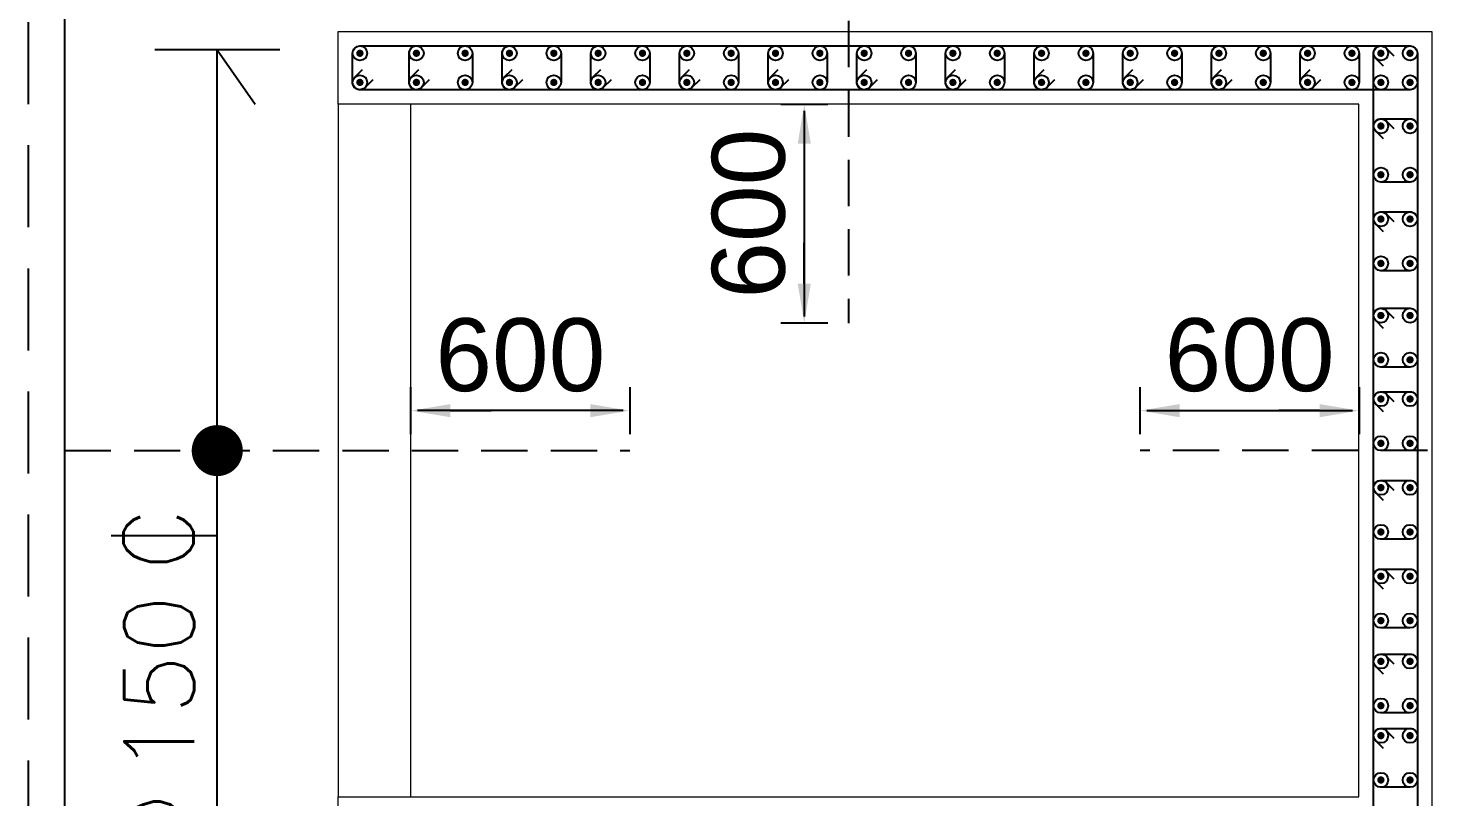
# Model space of a CAD drawing. Extents: x 1878645 to 3043969, y -1160829 to -603973.
# Drawn here: x 2392205 to 2396055, y -648722 to -646613 of the extents above; entities that cross this region are included whole.
import ezdxf
from ezdxf.enums import TextEntityAlignment as Align

# ---------------------------------------------------------------- set-up
doc = ezdxf.new("R2010")
doc.units = 0
doc.header["$LTSCALE"] = 100
doc.header["$PDMODE"] = 66
doc.linetypes.add('Hidden', pattern=[9.525, 6.35, -3.175])
doc.linetypes.add('SCHidden', pattern=[0.375, 0.25, -0.125])
doc.layers.get('Defpoints').update_dxf_attribs({"lineweight": 0})
for name, color, linetype in [('A-DIMN-100', 5, 'Continuous'), ('B-TXT', 7, 'Continuous'), ('BAR', 1, 'Continuous'), ('Dim', 3, 'Continuous'), ('Footing', 5, 'Continuous'), ('Link', 225, 'Continuous'), ('PCC', 2, 'Continuous'), ('REINF', 5, 'Continuous'), ('Reinforcement', 4, 'Continuous'), ('S-DL', 9, 'Continuous')]:
    doc.layers.add(name, color=color, linetype=linetype)
doc.layers.add('A-WALL-BRCK', color=7, linetype='Continuous', lineweight=0)
doc.layers.add('ECO COL', color=6, linetype='Continuous', lineweight=0)
doc.styles.add('ARIAL', font='arial.ttf')
doc.styles.add('ROMANS', font='simplex.shx', dxfattribs={"width": 0.75})
doc.dimstyles.new('A-150-DIM-EXT_MAIN(FT)', dxfattribs={"dimscale": 0, "dimtxt": 200, "dimasz": 18, "dimexe": 100, "dimexo": 100, "dimgap": 50, "dimtad": 1, "dimdec": 0, "dimdsep": 46, "dimtxsty": 'ARIAL', "dimblk": 'A3', "dimcen": 0.025, "dimse1": 1, "dimse2": 1, "dimclrd": 256, "dimclre": 256, "dimclrt": 7, "dimazin": 2, "dimtfac": 1, "dimtdec": 0, "dimtix": 1, "dimtmove": 2, "dimatfit": 3, "dimldrblk": 'WSA-DOT-100', "dimfxl": 1, "dimtolj": 1, "dimtzin": 0, "dimarcsym": 0})

# ---------------------------------------------------------------- blocks, each defined once
blk = doc.blocks.new('A2')
at = {"layer": 'Dim', "linetype": 'ByBlock', "lineweight": -2, "extrusion": (0, 0, -1)}
blk.add_lwpolyline([(6, 0), (12.2, 0)], dxfattribs=at)
blk.add_solid([(6, -1), (0, 0), (6, 1)], dxfattribs=at)
blk = doc.blocks.new('A3')
at = {"layer": 'Dim', "linetype": 'ByBlock', "lineweight": -2}
blk.add_line((0, 3.59), (0, -3.59), dxfattribs=at)
blk.add_blockref('A2', (0, 0), dxfattribs=at)
blk = doc.blocks.new('*D321')
at = {"layer": 'Defpoints', "color": 0, "transparency": 16777216}
for p in [(2393255.5, -647662.2), (2393255.5, -647771.8), (2393855.6, -647771.8)]:
    blk.add_point(p, dxfattribs=at)
at = {"layer": 'Dim', "lineweight": -2, "ltscale": 0.15, "transparency": 16777216}
blk.add_line((2393837.6, -647662.2), (2393273.5, -647662.2), dxfattribs=at)
at = {"layer": 'Dim', "lineweight": -2, "transparency": 16777216, "xscale": 18, "yscale": 18, "zscale": 18, "rotation": 180}
blk.add_blockref('A3', (2393255.5, -647662.2), dxfattribs=at)
at = {"layer": 'Dim', "lineweight": -2, "transparency": 16777216, "xscale": 18, "yscale": 18, "zscale": 18}
blk.add_blockref('A3', (2393855.6, -647662.2), dxfattribs=at)
at = {"layer": 'Dim', "color": 7, "transparency": 16777216, "insert": (2393555.5, -647510.1), "char_height": 200, "attachment_point": 5, "style": 'ARIAL', "bg_fill": 3, "box_fill_scale": 1.1, "bg_fill_color": 257, "bg_fill_transparency": 0}
blk.add_mtext('\\A1;600', dxfattribs=at)
blk = doc.blocks.new('WSA-DOT-100')
at = {"layer": 'A-DIMN-100', "color": 5}
for p, q in [((0, -200), (0, 200)), ((-200, 0), (200, 0))]:
    blk.add_line(p, q, dxfattribs=at)
at = {"layer": 'A-DIMN-100', "color": 1, "const_width": 60}
blk.add_lwpolyline([(-30, 0, 1), (30, 0, 1)], format="xyb", close=True, dxfattribs=at)
blk = doc.blocks.new('TCC')
at = {"layer": 'B-TXT', "linetype": 'Continuous'}
for p, q in [((414, 176.8), (648.2, 176.8)), ((531.1, 176.8), (531.1, -201.6)), ((1983.9, 176.8), (1983.9, -201.6)), ((620.9, -201.6), (702.9, -72.9)), ((531.1, -115.8), (620.9, -201.6))]:
    blk.add_line(p, q, dxfattribs=at)
at = {"layer": 'B-TXT', "linetype": 'Continuous', "style": 'ROMANS'}
for s, p in [('0', (412.5, -117.3)), ('@', (777.2, -117.3)), ('C', (1857.9, -117.3))]:
    blk.add_text(s, height=250, dxfattribs=at).set_placement(p)
blk.add_attdef('T', text='', height=250, dxfattribs=at).set_placement((243.9, -121.4), align=Align.RIGHT)
blk.add_attdef('CC', (1130.4, -119.4), '', height=250, dxfattribs=at)
blk = doc.blocks.new('*D323')
at = {"layer": 'Defpoints', "color": 0, "transparency": 16777216}
for p in [(2394455.5, -646821.8), (2394334.2, -647421.8), (2394455.5, -647421.8)]:
    blk.add_point(p, dxfattribs=at)
at = {"layer": 'Dim', "lineweight": -2, "ltscale": 0.15, "transparency": 16777216}
blk.add_line((2394334.2, -646839.8), (2394334.2, -647403.8), dxfattribs=at)
at = {"layer": 'Dim', "lineweight": -2, "transparency": 16777216, "xscale": 18, "yscale": 18, "zscale": 18}
for p, rotation in [((2394334.2, -646821.8), 90), ((2394334.2, -647421.8), 270)]:
    blk.add_blockref('A3', p, dxfattribs=dict(at, rotation=rotation))
at = {"layer": 'Dim', "color": 7, "transparency": 16777216, "insert": (2394182.1, -647121.8), "char_height": 200, "attachment_point": 5, "rotation": 90, "style": 'ARIAL', "bg_fill": 3, "box_fill_scale": 1.1, "bg_fill_color": 257, "bg_fill_transparency": 0}
blk.add_mtext('\\A1;600', dxfattribs=at)
blk = doc.blocks.new('*D325')
at = {"layer": 'Defpoints', "color": 0, "transparency": 16777216}
for p in [(2395855.5, -647662.2), (2395255.4, -647771.8), (2395855.5, -647771.8)]:
    blk.add_point(p, dxfattribs=at)
at = {"layer": 'Dim', "lineweight": -2, "ltscale": 0.15, "transparency": 16777216}
blk.add_line((2395273.4, -647662.2), (2395837.5, -647662.2), dxfattribs=at)
at = {"layer": 'Dim', "lineweight": -2, "transparency": 16777216, "xscale": 18, "yscale": 18, "zscale": 18, "rotation": 180}
blk.add_blockref('A3', (2395255.4, -647662.2), dxfattribs=at)
at = {"layer": 'Dim', "lineweight": -2, "transparency": 16777216, "xscale": 18, "yscale": 18, "zscale": 18}
blk.add_blockref('A3', (2395855.5, -647662.2), dxfattribs=at)
at = {"layer": 'Dim', "color": 7, "transparency": 16777216, "insert": (2395555.4, -647510.1), "char_height": 200, "attachment_point": 5, "style": 'ARIAL', "bg_fill": 3, "box_fill_scale": 1.1, "bg_fill_color": 257, "bg_fill_transparency": 0}
blk.add_mtext('\\A1;600', dxfattribs=at)

msp = doc.modelspace()

# ---------------------------------------------------------------- linework, layer by layer
at = {"layer": 'A-WALL-BRCK'}
msp.add_lwpolyline([(2393255.4581, -646821.79206), (2393055.4581, -646821.79206), (2393055.4581, -648721.79206), (2393255.4581, -648721.79206)], close=True, dxfattribs=at)
at = {"layer": 'BAR'}
msp.add_line((2392895.48255, -646672.79867), (2392553.0943, -646672.79867), dxfattribs=at)
at = {"layer": 'BAR', "color": 4, "const_width": 70}
msp.add_lwpolyline([(2392689.28843, -647771.79206, -1), (2392759.28843, -647771.79206, -1)], format="xyb", close=True, dxfattribs=at)
at = {"layer": 'ECO COL', "color": 4}
msp.add_lwpolyline([(2393055.4581, -646621.79206), (2396055.4581, -646621.79206), (2396055.4581, -651021.79206), (2393055.4581, -651021.79206), (2393055.4581, -650821.79206), (2395855.4581, -650821.79206), (2395855.4581, -648921.79206), (2393055.4581, -648921.79206), (2393055.4581, -648721.79206), (2395855.4581, -648721.79206), (2395855.4581, -646821.79206), (2393055.4581, -646821.79206), (2393055.4581, -646621.79206)], dxfattribs=at)
at = {"layer": 'Link'}
for points in [[(2393150.81345, -646754.72106), (2393129.60021, -646775.93422, -0.6681779738), (2393095.4581, -646761.79206), (2393095.4581, -646681.79206, -0.4142135624), (2393115.4581, -646661.79206), (2395995.4581, -646661.79206, -0.4142135624), (2396015.4581, -646681.79206), (2396015.4581, -646761.79206, -0.4142135624), (2395995.4581, -646781.79206), (2393115.4581, -646781.79206, -0.6681793021), (2393101.31599, -646747.6499), (2393122.52923, -646726.43673)], [(2393305.8145, -646754.72106), (2393284.60126, -646775.93422, -0.6681779738), (2393250.45915, -646761.79206), (2393250.45915, -646681.79206, -0.4142135624), (2393270.45915, -646661.79206), (2393404.05915, -646661.79206, -0.4140671234), (2393424.05915, -646681.79206), (2393424.05915, -646761.79206, -0.4140671234), (2393404.05915, -646781.79206), (2393270.45915, -646781.79206, -0.6681793021), (2393256.31704, -646747.6499), (2393277.53028, -646726.43673)], [(2393561.0145, -646754.72106), (2393539.80126, -646775.93422, -0.6681779738), (2393505.65915, -646761.79206), (2393505.65915, -646681.79206, -0.4142135624), (2393525.65915, -646661.79206), (2393647.26915, -646661.79206, -0.4140671234), (2393667.26915, -646681.79206), (2393667.26915, -646761.79206, -0.4140671234), (2393647.26915, -646781.79206), (2393525.65915, -646781.79206, -0.6681793021), (2393511.51704, -646747.6499), (2393532.73028, -646726.43673)], [(2393804.2145, -646754.72106), (2393783.00126, -646775.93422, -0.6681779738), (2393748.86915, -646761.79206), (2393748.86915, -646681.79206, -0.4143600166), (2393768.86915, -646661.79206), (2393890.46915, -646661.79206, -0.4140671234), (2393910.46915, -646681.79206), (2393910.46915, -646761.79206, -0.4140671234), (2393890.46915, -646781.79206), (2393768.86915, -646781.79206, -0.6683601251), (2393754.71704, -646747.6499), (2393775.93028, -646726.43673)], [(2394047.4145, -646754.72106), (2394026.20126, -646775.93422, -0.6681779738), (2393992.06915, -646761.79206), (2393992.06915, -646681.79206, -0.4143600166), (2394012.06915, -646661.79206), (2394133.66915, -646661.79206, -0.4140671234), (2394153.66915, -646681.79206), (2394153.66915, -646761.79206, -0.4140671234), (2394133.66915, -646781.79206), (2394012.06915, -646781.79206, -0.6683601251), (2393997.91704, -646747.6499), (2394019.13028, -646726.43673)], [(2394290.6145, -646754.72106), (2394269.40126, -646775.93422, -0.6681779738), (2394235.26915, -646761.79206), (2394235.26915, -646681.79206, -0.4143600166), (2394255.26915, -646661.79206), (2394376.86915, -646661.79206, -0.4140671234), (2394396.86915, -646681.79206), (2394396.86915, -646761.79206, -0.4140671234), (2394376.86915, -646781.79206), (2394255.26915, -646781.79206, -0.6683601251), (2394241.11704, -646747.6499), (2394262.33028, -646726.43673)], [(2394533.8145, -646754.72106), (2394512.60126, -646775.93422, -0.6681779738), (2394478.46915, -646761.79206), (2394478.46915, -646681.79206, -0.4143600166), (2394498.46915, -646661.79206), (2394620.06915, -646661.79206, -0.4140671234), (2394640.06915, -646681.79206), (2394640.06915, -646761.79206, -0.4140671234), (2394620.06915, -646781.79206), (2394498.46915, -646781.79206, -0.6683601251), (2394484.31704, -646747.6499), (2394505.53028, -646726.43673)], [(2394777.0145, -646754.72106), (2394755.80126, -646775.93422, -0.6681779738), (2394721.66915, -646761.79206), (2394721.66915, -646681.79206, -0.4143600166), (2394741.66915, -646661.79206), (2394863.26915, -646661.79206, -0.4140671234), (2394883.26915, -646681.79206), (2394883.26915, -646761.79206, -0.4140671234), (2394863.26915, -646781.79206), (2394741.66915, -646781.79206, -0.6683601251), (2394727.51704, -646747.6499), (2394748.73028, -646726.43673)], [(2395020.2145, -646754.72106), (2394999.00126, -646775.93422, -0.6681779738), (2394964.86915, -646761.79206), (2394964.86915, -646681.79206, -0.4143600166), (2394984.86915, -646661.79206), (2395106.46915, -646661.79206, -0.4140671234), (2395126.46915, -646681.79206), (2395126.46915, -646761.79206, -0.4140671234), (2395106.46915, -646781.79206), (2394984.86915, -646781.79206, -0.6683601251), (2394970.71704, -646747.6499), (2394991.93028, -646726.43673)], [(2395263.4145, -646754.72106), (2395242.20126, -646775.93422, -0.6681779738), (2395208.06915, -646761.79206), (2395208.06915, -646681.79206, -0.4143600166), (2395228.06915, -646661.79206), (2395349.66915, -646661.79206, -0.4140671234), (2395369.66915, -646681.79206), (2395369.66915, -646761.79206, -0.4140671234), (2395349.66915, -646781.79206), (2395228.06915, -646781.79206, -0.6683601251), (2395213.91704, -646747.6499), (2395235.13028, -646726.43673)], [(2395506.6145, -646754.72106), (2395485.40126, -646775.93422, -0.6681779738), (2395451.26915, -646761.79206), (2395451.26915, -646681.79206, -0.4143600166), (2395471.26915, -646661.79206), (2395592.86915, -646661.79206, -0.4140671234), (2395612.86915, -646681.79206), (2395612.86915, -646761.79206, -0.4140671234), (2395592.86915, -646781.79206), (2395471.26915, -646781.79206, -0.6683601251), (2395457.11704, -646747.6499), (2395478.33028, -646726.43673)], [(2395749.8145, -646754.72106), (2395728.60126, -646775.93422, -0.6681779738), (2395694.46915, -646761.79206), (2395694.46915, -646681.79206, -0.4143600166), (2395714.46915, -646661.79206), (2395836.06915, -646661.79206, -0.4140671234), (2395856.06915, -646681.79206), (2395856.06915, -646761.79206, -0.4140671234), (2395836.06915, -646781.79206), (2395714.46915, -646781.79206, -0.6683601251), (2395700.31704, -646747.6499), (2395721.53028, -646726.43673)], [(2395922.5291, -646717.14741), (2395901.31594, -646695.93417, -0.6681779738), (2395915.4581, -646661.79206), (2395995.4581, -646661.79206, -0.4142135624), (2396015.4581, -646681.79206), (2396015.4581, -650961.79206, -0.4142135624), (2395995.4581, -650981.79206), (2395915.4581, -650981.79206, -0.4142135624), (2395895.4581, -650961.79206), (2395895.4581, -646681.79206, -0.6681793021), (2395929.60026, -646667.64995), (2395950.81343, -646688.86319)], [(2395922.5291, -646916.83322), (2395901.31594, -646895.61998, -0.6681779738), (2395915.4581, -646861.47787), (2395995.4581, -646861.47787, -0.4142135624), (2396015.4581, -646881.47787), (2396015.4581, -647015.07787, -0.4140671234), (2395995.4581, -647035.07787), (2395915.4581, -647035.07787, -0.4140671234), (2395895.4581, -647015.07787), (2395895.4581, -646881.47787, -0.6681793021), (2395929.60026, -646867.33576), (2395950.81343, -646888.549)], [(2395922.5291, -647172.03322), (2395901.31594, -647150.81998, -0.6681779738), (2395915.4581, -647116.67787), (2395995.4581, -647116.67787, -0.4142135624), (2396015.4581, -647136.67787), (2396015.4581, -647258.28787, -0.4140671234), (2395995.4581, -647278.28787), (2395915.4581, -647278.28787, -0.4140671234), (2395895.4581, -647258.28787), (2395895.4581, -647136.67787, -0.6681793021), (2395929.60026, -647122.53576), (2395950.81343, -647143.749)], [(2395922.5291, -647436.49829), (2395901.31594, -647415.28505, -0.6681779738), (2395915.4581, -647381.15294), (2395995.4581, -647381.15294, -0.4143600166), (2396015.4581, -647401.15294), (2396015.4581, -647522.75294, -0.4140671234), (2395995.4581, -647542.75294), (2395915.4581, -647542.75294, -0.4140671234), (2395895.4581, -647522.75294), (2395895.4581, -647401.15294, -0.6683601251), (2395929.60026, -647387.00083), (2395950.81343, -647408.21407)], [(2395922.5291, -647665.52151), (2395901.31594, -647644.30826, -0.6681779738), (2395915.4581, -647610.17615), (2395995.4581, -647610.17615, -0.4143600166), (2396015.4581, -647630.17615), (2396015.4581, -647751.77615, -0.4140671234), (2395995.4581, -647771.77615), (2395915.4581, -647771.77615, -0.4140671234), (2395895.4581, -647751.77615), (2395895.4581, -647630.17615, -0.6683601251), (2395929.60026, -647616.02404), (2395950.81343, -647637.23729)], [(2395922.5291, -647908.72151), (2395901.31594, -647887.50826, -0.6681779738), (2395915.4581, -647853.37615), (2395995.4581, -647853.37615, -0.4143600166), (2396015.4581, -647873.37615), (2396015.4581, -647994.97615, -0.4140671234), (2395995.4581, -648014.97615), (2395915.4581, -648014.97615, -0.4140671234), (2395895.4581, -647994.97615), (2395895.4581, -647873.37615, -0.6683601251), (2395929.60026, -647859.22404), (2395950.81343, -647880.43729)], [(2395922.5291, -648151.92151), (2395901.31594, -648130.70826, -0.6681779738), (2395915.4581, -648096.57615), (2395995.4581, -648096.57615, -0.4143600166), (2396015.4581, -648116.57615), (2396015.4581, -648238.17615, -0.4140671234), (2395995.4581, -648258.17615), (2395915.4581, -648258.17615, -0.4140671234), (2395895.4581, -648238.17615), (2395895.4581, -648116.57615, -0.6683601251), (2395929.60026, -648102.42404), (2395950.81343, -648123.63729)], [(2395922.5291, -648385.27651), (2395901.31594, -648364.06327, -0.6681779738), (2395915.4581, -648329.93116), (2395995.4581, -648329.93116, -0.4143600166), (2396015.4581, -648349.93116), (2396015.4581, -648471.53116, -0.4140671234), (2395995.4581, -648491.53116), (2395915.4581, -648491.53116, -0.4140671234), (2395895.4581, -648471.53116), (2395895.4581, -648349.93116, -0.6683601251), (2395929.60026, -648335.77905), (2395950.81343, -648356.99229)], [(2395922.5291, -648589.06784), (2395901.31594, -648567.8546, -0.6681779738), (2395915.4581, -648533.72249), (2395995.4581, -648533.72249, -0.4143600166), (2396015.4581, -648553.72249), (2396015.4581, -648675.32249, -0.4140671234), (2395995.4581, -648695.32249), (2395915.4581, -648695.32249, -0.4140671234), (2395895.4581, -648675.32249), (2395895.4581, -648553.72249, -0.6683601251), (2395929.60026, -648539.57038), (2395950.81343, -648560.78362)]]:
    msp.add_lwpolyline(points, format="xyb", dxfattribs=at)
at = {"layer": 'REINF', "color": 1, "linetype": 'Hidden', "ltscale": 0.2}
for p, q in [((2394455.4581, -646021.79206), (2394455.4581, -647421.79206)), ((2392305.4581, -647771.79206), (2393855.55262, -647771.79206)), ((2396805.4581, -647771.79206), (2395255.3762, -647771.79206))]:
    msp.add_line(p, q, dxfattribs=at)
at = {"layer": 'Reinforcement', "color": 4}
for points in [[(2393115.45705, -646686.79206, 10, 10, 1), (2393115.45705, -646676.79206, 10, 10, 1)], [(2393270.45915, -646686.79206, 10, 10, 1), (2393270.45915, -646676.79206, 10, 10, 1)], [(2393270.45915, -646686.79206, 10, 10, 1), (2393270.45915, -646676.79206, 10, 10, 1)], [(2393404.05915, -646686.79206, 10, 10, 1), (2393404.05915, -646676.79206, 10, 10, 1)], [(2393525.65915, -646686.79206, 10, 10, 1), (2393525.65915, -646676.79206, 10, 10, 1)], [(2393647.26915, -646686.79206, 10, 10, 1), (2393647.26915, -646676.79206, 10, 10, 1)], [(2393768.86915, -646686.79206, 10, 10, 1), (2393768.86915, -646676.79206, 10, 10, 1)], [(2393890.46915, -646686.79206, 10, 10, 1), (2393890.46915, -646676.79206, 10, 10, 1)], [(2394012.06915, -646686.79206, 10, 10, 1), (2394012.06915, -646676.79206, 10, 10, 1)], [(2394133.66915, -646686.79206, 10, 10, 1), (2394133.66915, -646676.79206, 10, 10, 1)], [(2394255.26915, -646686.79206, 10, 10, 1), (2394255.26915, -646676.79206, 10, 10, 1)], [(2394376.86915, -646686.79206, 10, 10, 1), (2394376.86915, -646676.79206, 10, 10, 1)], [(2394498.46915, -646686.79206, 10, 10, 1), (2394498.46915, -646676.79206, 10, 10, 1)], [(2394620.06915, -646686.79206, 10, 10, 1), (2394620.06915, -646676.79206, 10, 10, 1)], [(2394741.66915, -646686.79206, 10, 10, 1), (2394741.66915, -646676.79206, 10, 10, 1)], [(2394863.26915, -646686.79206, 10, 10, 1), (2394863.26915, -646676.79206, 10, 10, 1)], [(2394984.86915, -646686.79206, 10, 10, 1), (2394984.86915, -646676.79206, 10, 10, 1)], [(2395106.46915, -646686.79206, 10, 10, 1), (2395106.46915, -646676.79206, 10, 10, 1)], [(2395228.06915, -646686.79206, 10, 10, 1), (2395228.06915, -646676.79206, 10, 10, 1)], [(2395349.66915, -646686.79206, 10, 10, 1), (2395349.66915, -646676.79206, 10, 10, 1)], [(2395471.26915, -646686.79206, 10, 10, 1), (2395471.26915, -646676.79206, 10, 10, 1)], [(2395592.86915, -646686.79206, 10, 10, 1), (2395592.86915, -646676.79206, 10, 10, 1)], [(2395714.46915, -646686.79206, 10, 10, 1), (2395714.46915, -646676.79206, 10, 10, 1)], [(2395836.06915, -646686.79206, 10, 10, 1), (2395836.06915, -646676.79206, 10, 10, 1)], [(2395915.45915, -646686.79206, 10, 10, 1), (2395915.45915, -646676.79206, 10, 10, 1)], [(2395995.45915, -646686.79206, 10, 10, 1), (2395995.45915, -646676.79206, 10, 10, 1)], [(2395995.45915, -646686.79206, 10, 10, 1), (2395995.45915, -646676.79206, 10, 10, 1)], [(2393115.45705, -646766.79206, 10, 10, 1), (2393115.45705, -646756.79206, 10, 10, 1)], [(2393270.45915, -646766.79206, 10, 10, 1), (2393270.45915, -646756.79206, 10, 10, 1)], [(2393270.45915, -646766.79206, 10, 10, 1), (2393270.45915, -646756.79206, 10, 10, 1)], [(2393404.05915, -646766.79206, 10, 10, 1), (2393404.05915, -646756.79206, 10, 10, 1)], [(2393525.65915, -646766.79206, 10, 10, 1), (2393525.65915, -646756.79206, 10, 10, 1)], [(2393647.26915, -646766.79206, 10, 10, 1), (2393647.26915, -646756.79206, 10, 10, 1)], [(2393768.86915, -646766.79206, 10, 10, 1), (2393768.86915, -646756.79206, 10, 10, 1)], [(2393890.46915, -646766.79206, 10, 10, 1), (2393890.46915, -646756.79206, 10, 10, 1)], [(2394012.06915, -646766.79206, 10, 10, 1), (2394012.06915, -646756.79206, 10, 10, 1)], [(2394133.66915, -646766.79206, 10, 10, 1), (2394133.66915, -646756.79206, 10, 10, 1)], [(2394255.26915, -646766.79206, 10, 10, 1), (2394255.26915, -646756.79206, 10, 10, 1)], [(2394376.86915, -646766.79206, 10, 10, 1), (2394376.86915, -646756.79206, 10, 10, 1)], [(2394498.46915, -646766.79206, 10, 10, 1), (2394498.46915, -646756.79206, 10, 10, 1)], [(2394620.06915, -646766.79206, 10, 10, 1), (2394620.06915, -646756.79206, 10, 10, 1)], [(2394741.66915, -646766.79206, 10, 10, 1), (2394741.66915, -646756.79206, 10, 10, 1)], [(2394863.26915, -646766.79206, 10, 10, 1), (2394863.26915, -646756.79206, 10, 10, 1)], [(2394984.86915, -646766.79206, 10, 10, 1), (2394984.86915, -646756.79206, 10, 10, 1)], [(2395106.46915, -646766.79206, 10, 10, 1), (2395106.46915, -646756.79206, 10, 10, 1)], [(2395228.06915, -646766.79206, 10, 10, 1), (2395228.06915, -646756.79206, 10, 10, 1)], [(2395349.66915, -646766.79206, 10, 10, 1), (2395349.66915, -646756.79206, 10, 10, 1)], [(2395471.26915, -646766.79206, 10, 10, 1), (2395471.26915, -646756.79206, 10, 10, 1)], [(2395592.86915, -646766.79206, 10, 10, 1), (2395592.86915, -646756.79206, 10, 10, 1)], [(2395714.46915, -646766.79206, 10, 10, 1), (2395714.46915, -646756.79206, 10, 10, 1)], [(2395836.06915, -646766.79206, 10, 10, 1), (2395836.06915, -646756.79206, 10, 10, 1)], [(2395915.45915, -646766.79206, 10, 10, 1), (2395915.45915, -646756.79206, 10, 10, 1)], [(2395995.45915, -646766.79206, 10, 10, 1), (2395995.45915, -646756.79206, 10, 10, 1)], [(2395995.45915, -646766.79206, 10, 10, 1), (2395995.45915, -646756.79206, 10, 10, 1)], [(2395910.4581, -646881.47787, 10, 10, 1), (2395920.4581, -646881.47787, 10, 10, 1)], [(2395910.4581, -646881.47787, 10, 10, 1), (2395920.4581, -646881.47787, 10, 10, 1)], [(2395990.4581, -646881.47787, 10, 10, 1), (2396000.4581, -646881.47787, 10, 10, 1)], [(2395990.4581, -646881.47787, 10, 10, 1), (2396000.4581, -646881.47787, 10, 10, 1)], [(2395910.4581, -647015.07787, 10, 10, 1), (2395920.4581, -647015.07787, 10, 10, 1)], [(2395990.4581, -647015.07787, 10, 10, 1), (2396000.4581, -647015.07787, 10, 10, 1)], [(2395910.4581, -647136.67787, 10, 10, 1), (2395920.4581, -647136.67787, 10, 10, 1)], [(2395990.4581, -647136.67787, 10, 10, 1), (2396000.4581, -647136.67787, 10, 10, 1)], [(2395910.4581, -647258.28787, 10, 10, 1), (2395920.4581, -647258.28787, 10, 10, 1)], [(2395990.4581, -647258.28787, 10, 10, 1), (2396000.4581, -647258.28787, 10, 10, 1)], [(2395910.4581, -647401.15294, 10, 10, 1), (2395920.4581, -647401.15294, 10, 10, 1)], [(2395990.4581, -647401.15294, 10, 10, 1), (2396000.4581, -647401.15294, 10, 10, 1)], [(2395910.4581, -647522.75294, 10, 10, 1), (2395920.4581, -647522.75294, 10, 10, 1)], [(2395990.4581, -647522.75294, 10, 10, 1), (2396000.4581, -647522.75294, 10, 10, 1)], [(2395910.4581, -647630.17615, 10, 10, 1), (2395920.4581, -647630.17615, 10, 10, 1)], [(2395990.4581, -647630.17615, 10, 10, 1), (2396000.4581, -647630.17615, 10, 10, 1)], [(2395910.4581, -647751.77615, 10, 10, 1), (2395920.4581, -647751.77615, 10, 10, 1)], [(2395990.4581, -647751.77615, 10, 10, 1), (2396000.4581, -647751.77615, 10, 10, 1)], [(2395910.4581, -647873.37615, 10, 10, 1), (2395920.4581, -647873.37615, 10, 10, 1)], [(2395990.4581, -647873.37615, 10, 10, 1), (2396000.4581, -647873.37615, 10, 10, 1)], [(2395910.4581, -647994.97615, 10, 10, 1), (2395920.4581, -647994.97615, 10, 10, 1)], [(2395990.4581, -647994.97615, 10, 10, 1), (2396000.4581, -647994.97615, 10, 10, 1)], [(2395910.4581, -648116.57615, 10, 10, 1), (2395920.4581, -648116.57615, 10, 10, 1)], [(2395990.4581, -648116.57615, 10, 10, 1), (2396000.4581, -648116.57615, 10, 10, 1)], [(2395910.4581, -648238.17615, 10, 10, 1), (2395920.4581, -648238.17615, 10, 10, 1)], [(2395990.4581, -648238.17615, 10, 10, 1), (2396000.4581, -648238.17615, 10, 10, 1)], [(2395910.4581, -648349.93116, 10, 10, 1), (2395920.4581, -648349.93116, 10, 10, 1)], [(2395990.4581, -648349.93116, 10, 10, 1), (2396000.4581, -648349.93116, 10, 10, 1)], [(2395910.4581, -648471.53116, 10, 10, 1), (2395920.4581, -648471.53116, 10, 10, 1)], [(2395990.4581, -648471.53116, 10, 10, 1), (2396000.4581, -648471.53116, 10, 10, 1)], [(2395910.4581, -648553.72249, 10, 10, 1), (2395920.4581, -648553.72249, 10, 10, 1)], [(2395990.4581, -648553.72249, 10, 10, 1), (2396000.4581, -648553.72249, 10, 10, 1)], [(2395910.4581, -648675.32249, 10, 10, 1), (2395920.4581, -648675.32249, 10, 10, 1)], [(2395990.4581, -648675.32249, 10, 10, 1), (2396000.4581, -648675.32249, 10, 10, 1)]]:
    msp.add_lwpolyline(points, format="xyseb", close=True, dxfattribs=at)
for centre in [(2393115.45705, -646681.79206), (2393270.45915, -646681.79206), (2393270.45915, -646681.79206), (2393404.05915, -646681.79206), (2393525.65915, -646681.79206), (2393647.26915, -646681.79206), (2393768.86915, -646681.79206), (2393890.46915, -646681.79206), (2394012.06915, -646681.79206), (2394133.66915, -646681.79206), (2394255.26915, -646681.79206), (2394376.86915, -646681.79206), (2394498.46915, -646681.79206), (2394620.06915, -646681.79206), (2394741.66915, -646681.79206), (2394863.26915, -646681.79206), (2394984.86915, -646681.79206), (2395106.46915, -646681.79206), (2395228.06915, -646681.79206), (2395349.66915, -646681.79206), (2395471.26915, -646681.79206), (2395592.86915, -646681.79206), (2395714.46915, -646681.79206), (2395836.06915, -646681.79206), (2395915.45915, -646681.79206), (2395995.45915, -646681.79206), (2395995.45915, -646681.79206), (2393115.45705, -646761.79206), (2393270.45915, -646761.79206), (2393270.45915, -646761.79206), (2393404.05915, -646761.79206), (2393525.65915, -646761.79206), (2393647.26915, -646761.79206), (2393768.86915, -646761.79206), (2393890.46915, -646761.79206), (2394012.06915, -646761.79206), (2394133.66915, -646761.79206), (2394255.26915, -646761.79206), (2394376.86915, -646761.79206), (2394498.46915, -646761.79206), (2394620.06915, -646761.79206), (2394741.66915, -646761.79206), (2394863.26915, -646761.79206), (2394984.86915, -646761.79206), (2395106.46915, -646761.79206), (2395228.06915, -646761.79206), (2395349.66915, -646761.79206), (2395471.26915, -646761.79206), (2395592.86915, -646761.79206), (2395714.46915, -646761.79206), (2395836.06915, -646761.79206), (2395915.45915, -646761.79206), (2395995.45915, -646761.79206), (2395995.45915, -646761.79206), (2395915.4581, -646881.47787), (2395915.4581, -646881.47787), (2395995.4581, -646881.47787), (2395995.4581, -646881.47787), (2395915.4581, -647015.07787), (2395995.4581, -647015.07787), (2395915.4581, -647136.67787), (2395995.4581, -647136.67787), (2395915.4581, -647258.28787), (2395995.4581, -647258.28787), (2395915.4581, -647401.15294), (2395995.4581, -647401.15294), (2395915.4581, -647522.75294), (2395995.4581, -647522.75294), (2395915.4581, -647630.17615), (2395995.4581, -647630.17615), (2395915.4581, -647751.77615), (2395995.4581, -647751.77615), (2395915.4581, -647873.37615), (2395995.4581, -647873.37615), (2395915.4581, -647994.97615), (2395995.4581, -647994.97615), (2395915.4581, -648116.57615), (2395995.4581, -648116.57615), (2395915.4581, -648238.17615), (2395995.4581, -648238.17615), (2395915.4581, -648349.93116), (2395995.4581, -648349.93116), (2395915.4581, -648471.53116), (2395995.4581, -648471.53116), (2395915.4581, -648553.72249), (2395995.4581, -648553.72249), (2395915.4581, -648675.32249), (2395995.4581, -648675.32249)]:
    msp.add_circle(centre, 20, dxfattribs=at)
at = {"layer": 'S-DL', "ltscale": 2}
msp.add_lwpolyline([(2392630.42061, -650854.05715), (2392724.28843, -651013.29422), (2392724.28843, -646672.79867), (2392828.18877, -646821.00004)], dxfattribs=at)

# ---------------------------------------------------------------- block references
at = {"layer": 'B-TXT', "xscale": 0.7679999999701977, "yscale": 0.7679999999701977, "zscale": 0.7679999999701977, "rotation": 89.9999999999979}
msp.add_blockref('TCC', (2392569.4624, -649528.29062), dxfattribs=at).add_auto_attribs({'T': '12', 'CC': '150'})

# ---------------------------------------------------------------- next in the draw order: dimensions: what is measured, and where the dimension line sits
at = {"layer": 'Dim', "ltscale": 0.15}
for base, p1, p2, angle, override, picture, middle in [((2394334.21529, -647421.79206), (2394455.4581, -646821.79206), (2394455.4581, -647421.79206), 90, {"dimscale": 1, "dimblk": 'A3', "dimtfill": 1, "dimtfillclr": 0, "dimarcsym": 1}, '*D323', (2394182.1007, -647121.79206)), ((2395855.47072, -647662.19577), (2395255.3762, -647771.79206), (2395855.47072, -647771.79206), 180, {"dimscale": 1, "dimtfill": 1, "dimtfillclr": 0}, '*D325', (2395555.42346, -647510.08117))]:
    dim = msp.add_linear_dim(base=base, p1=p1, p2=p2, angle=angle, dimstyle='A-150-DIM-EXT_MAIN(FT)', override=override, dxfattribs=at)
    dim.commit()
    dim.dimension.update_dxf_attribs({"geometry": picture, "text_midpoint": middle})
dim = msp.add_linear_dim(base=(2393255.4581, -647662.19577), p1=(2393855.55262, -647771.79206), p2=(2393255.4581, -647771.79206), dimstyle='A-150-DIM-EXT_MAIN(FT)', override={"dimscale": 1, "dimtfill": 1, "dimtfillclr": 0}, dxfattribs=at)
dim.commit()
dim.dimension.update_dxf_attribs({"geometry": '*D321', "text_midpoint": (2393555.50536, -647510.08117)})

# ---------------------------------------------------------------- next in the draw order: linework, layer by layer
at = {"layer": 'Footing'}
msp.add_lwpolyline([(2392305.4581, -651621.79206), (2396805.4581, -651621.79206), (2396805.4581, -646021.79206), (2392305.4581, -646021.79206)], close=True, dxfattribs=at)
at = {"layer": 'PCC', "linetype": 'SCHidden', "ltscale": 9}
msp.add_lwpolyline([(2392205.4581, -651721.79206), (2396905.4581, -651721.79206), (2396905.4581, -645921.79206), (2392205.4581, -645921.79206)], close=True, dxfattribs=at)

doc.saveas('drawing.dxf')
